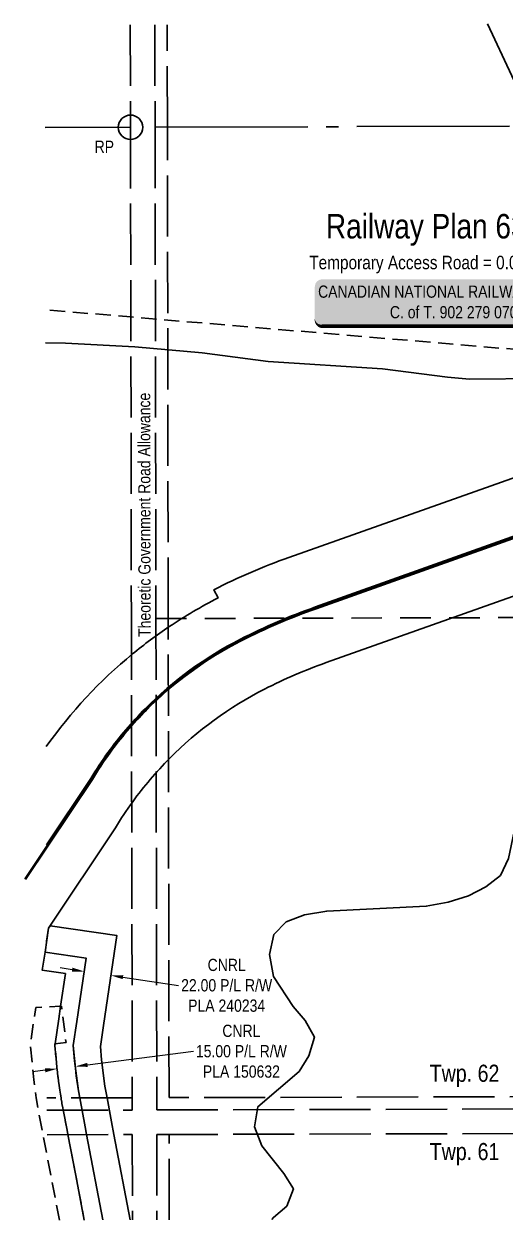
# Model space of a CAD drawing. Extents: x 507890 to 510259, y 6019787 to 6022068.
# Drawn here: x 507941 to 508335, y 6019809 to 6020788 of the extents above; entities that cross this region are included whole.
import ezdxf
from ezdxf.enums import TextEntityAlignment as Align

# ---------------------------------------------------------------- set-up
doc = ezdxf.new("R2010")
doc.units = 0
doc.header["$LTSCALE"] = 5
doc.header["$PDMODE"] = 34
doc.header["$PDSIZE"] = 0.03
for name, pattern in [('foc-ACCESSROAD', [3.75, 2.5, -1.25]), ('foc-LSD', [8, 5, -3]), ('foc-QUARTERLINE', [33, 25, -3, 2, -3]), ('foc-UNSURVEYED', [12.5, 10, -2.5])]:
    doc.linetypes.add(name, pattern=pattern)
doc.layers.get('Defpoints').update_dxf_attribs({"color": 9})
for name, color, linetype in [('35', 37, 'Continuous'), ('AS-OWNER', 7, 'Continuous'), ('C-AR', 13, 'foc-ACCESSROAD'), ('C-SYMBOL', 7, 'Continuous'), ('CG-NOTES', 7, 'Continuous'), ('D-TXT', 6, 'Continuous'), ('F-AR', 190, 'foc-ACCESSROAD'), ('F-RW', 190, 'Continuous'), ('F-WS', 190, 'foc-ACCESSROAD'), ('L-AREAREQUIRED', 7, 'Continuous'), ('L-QSEC', 8, 'foc-QUARTERLINE'), ('L-ROAD-T', 7, 'Continuous'), ('L-SECTION-LSD', 7, 'foc-LSD'), ('L-TITLEDB', 4, 'Continuous'), ('L-USEC', 7, 'foc-UNSURVEYED'), ('T-CREEK', 160, 'Continuous')]:
    doc.layers.add(name, color=color, linetype=linetype)
doc.layers.add('F-RW-T', color=190, linetype='Continuous', lineweight=9)
doc.styles.add('100L', font='ARIALN.TTF', dxfattribs={"height": 11})
doc.styles.add('175L', font='ARIALN.TTF', dxfattribs={"height": 20})
doc.styles.add('80', font='ARIALN.TTF', dxfattribs={"height": 10})
doc.styles.add('80CG', font='ARIALN.TTF', dxfattribs={"height": 10})
doc.styles.add('80L', font='ARIALN.TTF', dxfattribs={"height": 10})
doc.styles.add('foc-LtypeFont', font='ARIALN.TTF', dxfattribs={"height": 7.35})
doc.linetypes.add('foc-TOPO-flowdirection-NOLINE', pattern='A,0,[">",foc-LtypeFont,S=0.3,R=0,X=0,Y=-0.945],-20,[">",foc-LtypeFont,S=0.3,R=0,X=0,Y=-0.945],0', length=20)
doc.dimstyles.new('Compass 5 000', dxfattribs={"dimscale": 5, "dimtxt": 9, "dimasz": 2, "dimexe": 0.2, "dimexo": 0.0625, "dimgap": 0.5, "dimtad": 0, "dimtih": 1, "dimtoh": 1, "dimzin": 0, "dimdsep": 46, "dimtxsty": '80CG', "dimcen": 0.1, "dimse1": 1, "dimse2": 1, "dimclrd": 256, "dimclrt": 256, "dimaunit": 1, "dimadec": 4, "dimazin": 0, "dimtfac": 0.06, "dimtofl": 0, "dimtmove": 0, "dimatfit": 1, "dimfxl": 0.2, "dimtolj": 1, "dimtzin": 0, "dimlwd": -1, "dimarcsym": 0})

# ---------------------------------------------------------------- blocks, each defined once
blk = doc.blocks.new('label_road_theoretic')
at = {"layer": 'L-ROAD-T', "style": '80L'}
blk.add_text('Theoretic Government Road Allowance', height=10, dxfattribs=at).set_placement((0, 0), align=Align.MIDDLE_CENTER)
blk = doc.blocks.new('*D493')
at = {"layer": 'Defpoints', "color": 0, "transparency": 16777216}
for p in [(507990.69, 6020014.12), (508012.22, 6020009.25), (508012.46, 6020010.9)]:
    blk.add_point(p, dxfattribs=at)
at = {"layer": 'F-RW-T', "transparency": 16777216}
for p, q in [((507980.56, 6020013.93), (507970.66, 6020015.39)), ((508022.11, 6020007.79), (508067.42, 6020001.09))]:
    blk.add_line(p, q, dxfattribs=at)
for points in [[(507980.8, 6020015.57), (507980.31, 6020012.28), (507990.45, 6020012.46)], [(508022.35, 6020009.44), (508021.87, 6020006.14), (508012.22, 6020009.25)]]:
    blk.add_solid(points, dxfattribs=at)
at = {"layer": 'F-RW-T', "transparency": 16777216, "insert": (508106.96, 6020001.09), "char_height": 10, "attachment_point": 5, "style": '80CG'}
blk.add_mtext('\\A1;CNRL\\P22.00 P/L R/W\\PPLA 240234', dxfattribs=at)
blk = doc.blocks.new('*D494')
at = {"layer": 'Defpoints', "color": 0, "transparency": 16777216}
for p in [(507982.64, 6019938.31), (507967.83, 6019936.41), (507983.1, 6019934.74)]:
    blk.add_point(p, dxfattribs=at)
at = {"layer": 'F-RW-T', "transparency": 16777216}
for p, q in [((507993.02, 6019936.01), (508079.93, 6019947.15)), ((507958.37, 6019931.57), (507948.45, 6019930.3))]:
    blk.add_line(p, q, dxfattribs=at)
for points in [[(507992.8, 6019937.66), (507993.23, 6019934.36), (507983.1, 6019934.74)], [(507958.16, 6019933.22), (507958.58, 6019929.91), (507968.29, 6019932.84)]]:
    blk.add_solid(points, dxfattribs=at)
at = {"layer": 'F-RW-T', "transparency": 16777216, "insert": (508119.01, 6019947.15), "char_height": 10, "attachment_point": 5, "style": '80CG'}
blk.add_mtext('\\A1;CNRL\\P15.00 P/L R/W\\PPLA 150632', dxfattribs=at)
blk = doc.blocks.new('*U500')
at = {"layer": '35', "color": 3}
blk.add_circle((0, 0), 10, dxfattribs=at)
at = {"layer": '35', "color": 3, "style": '80'}
blk.add_attdef('RP_001', (-29.39, -20.96), '', height=10, dxfattribs=at)
blk = doc.blocks.new('*U545')
h = blk.add_hatch(color=59)
edge = h.paths.add_edge_path()
edge.add_line((-116.5, -20), (116.5, -20))
edge.add_arc((116.5, -14), 6, 270, 360)
edge.add_line((122.5, -14), (122.5, 12.5))
edge.add_arc((116.5, 12.5), 6, 0, 90)
edge.add_line((116.5, 18.5), (-116.5, 18.5))
edge.add_arc((-116.5, 12.5), 6, 90, 180)
edge.add_line((-122.5, 12.5), (-122.5, -14))
edge.add_arc((-116.5, -14), 6, 180, 270)
at = {"color": 1, "flags": 128}
blk.add_lwpolyline([(-116.5, -20, 3, 3, 0), (116.5, -20, 3, 3, 0.414214), (122.5, -14, 3, 3, 0), (122.5, 12.5, 3, 0, 0.414214), (116.5, 18.5, 0, 0, 0), (-116.5, 18.5, 0, 0, 0.414214), (-122.5, 12.5, 0, 0, 0), (-122.5, -14, 0, 3, 0.414214)], format="xyseb", close=True, dxfattribs=at)
blk.add_lwpolyline([(278.82, -78.42, 0, 7.5, 0), (0, 0, 0, 0, 0)], format="xyseb", dxfattribs=at)
at = {"color": 1, "style": '80'}
blk.add_attdef('ENTER_TEXT_001', (-36.68, -4.99), '', height=10, dxfattribs=at)

msp = doc.modelspace()

# ---------------------------------------------------------------- linework, layer by layer
at = {"layer": 'C-AR', "const_width": 1.499, "flags": 128}
msp.add_lwpolyline([(508841.746, 6020624.862), (508835.92, 6020618.86), (508831.051, 6020613.882), (508825.51, 6020608.197), (508798.532, 6020581.599), (508787.704, 6020571.381), (508780.837, 6020565.022), (508770.448, 6020555.868), (508759.565, 6020546.783), (508749.18, 6020538.438), (508739.735, 6020531.223), (508732.434, 6020525.992), (508730.381, 6020524.608), (508716.93, 6020515.631), (508690.644, 6020498.72), (508681.169, 6020493.469), (508670.01, 6020487.67), (508659.844, 6020482.793), (508652.251, 6020479.397), (508637.546, 6020473.31), (508630.276, 6020470.45), (508615.691, 6020465.028), (508593.493, 6020457.017), (508563.235, 6020446.394), (508518.443, 6020430.51), (508478.294, 6020416.374), (508179.915, 6020310.039, 0.0327135), (508118.532, 6020283.632, 0.0798484), (508040.757, 6020226.908, 0.0383282), (508010.676, 6020191.536, 0.0212476), (507996.43, 6020170.057), (507941.793, 6020088.092)], format="xyb", dxfattribs=at)
at = {"layer": 'C-AR', "linetype": 'Continuous'}
for points in [[(508478.517, 6020415.667), (508180.166, 6020309.332, 0.0327135), (508118.873, 6020282.964, 0.0798484), (508041.29, 6020226.38, 0.0383282), (508011.283, 6020191.095, 0.0212615), (507997.063, 6020169.655), (507942.417, 6020087.677)], [(508478.047, 6020417.124), (508179.665, 6020310.745, 0.0327135), (508118.191, 6020284.3, 0.0798484), (508040.225, 6020227.436, 0.0383282), (508010.07, 6020191.976, 0.0212338), (507995.797, 6020170.458), (507959.512, 6020116.024)]]:
    msp.add_lwpolyline(points, format="xyb", dxfattribs=at)
at = {"layer": 'F-AR', "flags": 128}
msp.add_lwpolyline([(507970.055, 6019809.021), (507964.152, 6019839.849), (507956.675, 6019878.89), (507953.498, 6019895.484), (507952.658, 6019899.997), (507951.118, 6019909.043), (507949.022, 6019923.758), (507946.306, 6019953.345), (507950.697, 6019982.883), (507971.097, 6019984.131), (507971.828, 6019984.176), (507975.497, 6019954.416), (507966.439, 6019953.296), (507966.404, 6019952.444), (507966.713, 6019948.341), (507967, 6019944.953), (507967.326, 6019941.258), (507967.625, 6019937.842), (507968.043, 6019933.865), (507968.436, 6019930.172), (507968.521, 6019929.369), (507968.878, 6019926.488), (507968.989, 6019925.588), (507969.374, 6019922.817), (507969.889, 6019919.144), (507970.409, 6019915.461), (507970.877, 6019912.173), (507971.398, 6019909.066), (507971.577, 6019907.949), (507972.022, 6019905.418), (507972.199, 6019904.442), (507972.864, 6019900.79), (507973.15, 6019899.223), (507976.322, 6019882.661), (507977.039, 6019878.913), (507983.421, 6019845.583), (507990.412, 6019809.075)], dxfattribs=at)
at = {"layer": 'F-RW'}
for points in [[(508844.77, 6019811.38), (508844.703, 6019880.019), (508844.674, 6019910.178), (508844.532, 6020155.312), (508812, 6020246.205), (508825.72, 6020361.409), (508773.988, 6020464.939), (508621.215, 6020536.2), (508623.281, 6020540.637), (508538.361, 6020580.184), (508454.673, 6020604.527), (508368.446, 6020685.098), (508360.169, 6020702.793), (508320.412, 6020787.829)], [(508005.68, 6019809.117), (507992.312, 6019878.929), (507991.067, 6019885.432), (507986.704, 6019909.082), (507985.66, 6019914.742), (507983.89, 6019927.066), (507983.287, 6019933.262), (507981.476, 6019951.847), (507984.403, 6019971.543), (507992.054, 6020023.332), (507958.296, 6020028.266), (507961.221, 6020047.939), (507962.519, 6020049.887), (508017.044, 6020041.919), (508006.171, 6019968.317), (508003.594, 6019950.986), (508004.541, 6019940.112), (508007.35, 6019918.464), (508009.076, 6019909.107), (508012.693, 6019889.497), (508014.712, 6019878.954), (508028.074, 6019809.177)], [(507990.412, 6019809.075), (507983.421, 6019845.583), (507977.039, 6019878.913), (507976.322, 6019882.661), (507973.153, 6019899.204), (507972.862, 6019900.789), (507972.194, 6019904.44), (507972.017, 6019905.416), (507971.575, 6019907.988), (507971.398, 6019909.066), (507970.877, 6019912.173), (507970.404, 6019915.46), (507969.879, 6019919.14), (507969.359, 6019922.812), (507968.971, 6019925.581), (507968.871, 6019926.486), (507968.555, 6019929.379), (507968.474, 6019930.183), (507968.096, 6019933.88), (507967.688, 6019937.786), (507967.385, 6019941.274), (507967.048, 6019944.966), (507966.743, 6019948.427), (507966.402, 6019952.455), (507966.496, 6019953.294), (507969.562, 6019973.742), (507971.097, 6019984.131), (507975.016, 6020010.66), (507956.09, 6020013.425), (507958.296, 6020028.266), (507992.054, 6020023.332), (507984.403, 6019971.543), (507981.476, 6019951.847), (507982.495, 6019939.438), (507985.66, 6019914.742), (507986.704, 6019909.082), (507991.067, 6019885.432), (507992.312, 6019878.929), (508005.68, 6019809.117)]]:
    msp.add_lwpolyline(points, dxfattribs=at)
at = {"layer": 'F-WS', "flags": 128}
msp.add_lwpolyline([(508610.574, 6020511.593), (508460.728, 6020511.594), (508058.699, 6020545.491), (508028.536, 6020548.034), (507958.738, 6020553.919)], dxfattribs=at)
at = {"layer": 'L-QSEC'}
for p, q in [((507958.474, 6020703.2), (508028.261, 6020703.272)), ((508048.367, 6020703.327), (508850.895, 6020705.495))]:
    msp.add_line(p, q, dxfattribs=at)
at = {"layer": 'L-SECTION-LSD'}
msp.add_line((508049.078, 6020301.224), (508851.675, 6020303.391), dxfattribs=at)
at = {"layer": 'L-TITLEDB', "flags": 128}
msp.add_lwpolyline([(507959.651, 6020037.377), (507961.221, 6020047.939), (508015.858, 6020129.903, -0.0212476), (508030.104, 6020151.382, -0.0383282), (508060.185, 6020186.755, -0.0798484), (508137.96, 6020243.479, -0.032754), (508188.405, 6020265.181), (508641.231, 6020425.665, 0.086497), (508785.489, 6020506.938), (508741.693, 6020588.721, -0.0982813), (508610.574, 6020511.593), (508157.863, 6020351.262, 0.0327135), (508096.48, 6020324.855), (508099.932, 6020318.071, 0.0299405), (508059.996, 6020294.629, 0.0242412), (508029.894, 6020272.257, 0.0672023), (507959.37, 6020196.413, 0.0672023)], format="xyb", dxfattribs=at)
at = {"layer": 'L-USEC'}
for p, q in [((508028.113, 6020787.039), (508028.261, 6020703.272)), ((508048.219, 6020787.094), (508048.367, 6020703.308)), ((508058.42, 6020703.354), (508058.272, 6020787.121)), ((508028.261, 6020703.272), (508028.972, 6020301.17)), ((508048.367, 6020703.308), (508049.078, 6020301.205)), ((508059.132, 6020301.251), (508058.42, 6020703.354)), ((508028.972, 6020301.17), (508029.684, 6019899.077)), ((508049.078, 6020301.205), (508049.79, 6019899.131)), ((508059.826, 6019909.21), (508059.132, 6020301.251)), ((508029.666, 6019909.13), (507959.877, 6019909.059)), ((508451.099, 6019910.266), (508059.826, 6019909.21)), ((507959.895, 6019899.006), (508029.699, 6019899.077)), ((508049.79, 6019899.131), (508451.1, 6019900.214)), ((507959.931, 6019878.9), (508029.72, 6019878.971)), ((508029.72, 6019878.971), (508029.843, 6019809.182)), ((508049.826, 6019879.025), (508451.155, 6019880.108)), ((508049.826, 6019879.025), (508049.949, 6019809.236)), ((508060.001, 6019809.263), (508059.878, 6019879.052))]:
    msp.add_line(p, q, dxfattribs=at)
at = {"layer": 'T-CREEK', "linetype": 'foc-TOPO-flowdirection-NOLINE', "flags": 128}
for points in [[(508512.371, 6020299.683), (508512.126, 6020300.613), (508505.541, 6020336.333), (508495.433, 6020389.477), (508488.73, 6020413.639), (508474.113, 6020446.003), (508458.422, 6020471.182), (508447.59, 6020480.545), (508427.373, 6020490.338), (508365.008, 6020497.752), (508305.673, 6020497.184), (508287.602, 6020498.673), (508234.505, 6020505.525), (508140.818, 6020511.662), (508086.81, 6020518.722), (508031.863, 6020523.59), (507975.105, 6020526.652), (507958.786, 6020526.938)], [(508143.894, 6019809.489), (508145.168, 6019811.261), (508156.265, 6019820.467), (508161.617, 6019834.525), (508153.68, 6019847.171), (508135.617, 6019869.687), (508129.805, 6019885.23), (508132.551, 6019901.721), (508166.167, 6019930.671), (508174.323, 6019943.506), (508178.796, 6019958.677), (508171.237, 6019972.414), (508161.487, 6019983.68), (508145.21, 6020008.358), (508142.136, 6020026.275), (508145.55, 6020042.669), (508155.71, 6020052.984), (508170.772, 6020058.839), (508188.932, 6020061.92), (508270.263, 6020065.757), (508288.291, 6020069.127), (508304.931, 6020074.377), (508318.92, 6020081.762), (508331.04, 6020091.004), (508337.598, 6020104.979), (508348.059, 6020154.292), (508361.548, 6020201.183), (508373.18, 6020210.592), (508390.411, 6020214.538), (508410.782, 6020216.068), (508441.488, 6020228.343), (508491.937, 6020241.165), (508505.488, 6020249.011), (508514.203, 6020261.26), (508513.137, 6020283.615)]]:
    msp.add_lwpolyline(points, dxfattribs=at)
at = {"layer": 'T-CREEK', "flags": 128}
for points in [[(508512.371, 6020299.683), (508512.126, 6020300.613), (508505.541, 6020336.333), (508495.433, 6020389.477), (508488.73, 6020413.639), (508474.113, 6020446.003), (508458.422, 6020471.182), (508447.59, 6020480.545), (508427.373, 6020490.338), (508365.008, 6020497.752), (508305.673, 6020497.184), (508287.602, 6020498.673), (508234.505, 6020505.525), (508140.818, 6020511.662), (508086.81, 6020518.722), (508031.863, 6020523.59), (507975.105, 6020526.652), (507958.786, 6020526.938)], [(508337.598, 6020104.979), (508331.04, 6020091.004), (508318.92, 6020081.762), (508304.931, 6020074.377), (508288.291, 6020069.127), (508270.263, 6020065.757), (508188.932, 6020061.92), (508170.772, 6020058.839), (508155.71, 6020052.984), (508145.55, 6020042.669), (508142.136, 6020026.275), (508145.21, 6020008.358), (508161.487, 6019983.68), (508171.237, 6019972.414), (508178.796, 6019958.677), (508174.323, 6019943.506), (508166.167, 6019930.671), (508132.551, 6019901.721), (508129.805, 6019885.23), (508135.617, 6019869.687), (508153.68, 6019847.171), (508161.617, 6019834.525), (508156.265, 6019820.467), (508145.168, 6019811.261), (508143.894, 6019809.489)]]:
    msp.add_lwpolyline(points, dxfattribs=at)

# ---------------------------------------------------------------- block references
at = {"xscale": 0.99947134, "yscale": 0.99947134, "zscale": 0.99947134}
msp.add_blockref('*U500', (508028.261, 6020703.272), dxfattribs=at).add_auto_attribs({'RP_001': 'RP'})
at = {"layer": 'AS-OWNER', "color": 5}
ref = msp.add_blockref('*U545', (508301.534, 6020560.364), dxfattribs=dict(at, xscale=0.99947134, yscale=0.99947134, zscale=0.99947134))
ref.add_attrib('ENTER_TEXT_001', 'CANADIAN NATIONAL RAILWAY COMPANY.', (508181.785, 6020563.784), dxfattribs={"layer": '0', "color": 1, "height": 9.99471, "style": '80'})
ref.add_attrib('ENTER_TEXT_002', 'C. of T. 902 279 070 +6', (508240.516, 6020546.949), dxfattribs={"layer": '0', "color": 1, "height": 9.99471, "style": '80'})
at = {"layer": 'CG-NOTES', "xscale": 0.9994659999999991, "yscale": 0.9994659999999991, "zscale": 0.9994659999999991, "rotation": 90.10106717768576}
msp.add_blockref('label_road_theoretic', (508039.575, 6020386.122), dxfattribs=at)

# ---------------------------------------------------------------- texts
at = {"layer": 'C-SYMBOL', "color": 3, "style": '175L'}
msp.add_text('Railway Plan 6315 RS', height=19.98943, dxfattribs=at).set_placement((508302.092, 6020606.29), align=Align.BOTTOM_CENTER)
at = {"layer": 'D-TXT', "color": 3, "char_height": 13.9926, "attachment_point": 1, "style": '80L'}
for s, insert in [('Twp. 62', (508273.129, 6019936.158)), ('Twp. 61', (508273.129, 6019872.104))]:
    msp.add_mtext_dynamic_manual_height_columns(s, width=101.3954, gutter_width=47.5, heights=[0], dxfattribs=dict(at, insert=insert))
at = {"layer": 'L-AREAREQUIRED', "color": 5, "style": '100L'}
msp.add_text('Temporary Access Road = 0.012 ha  0.03 Ac.', height=10.99418, dxfattribs=at).set_placement((508302.092, 6020583.802), align=Align.BOTTOM_CENTER)

# ---------------------------------------------------------------- dimensions: what is measured, and where the dimension line sits
at = {"layer": 'F-RW-T'}
for base, p1, p2, angle, text, picture, middle in [((508012.217, 6020009.249), (507990.693, 6020014.117), (508012.461, 6020010.901), 351.596568, 'CNRL\\P22.00 P/L R/W\\PPLA 240234', '*D493', (508106.956, 6020001.094)), ((507983.098, 6019934.737), (507967.831, 6019936.414), (507982.639, 6019938.312), 7.303401, 'CNRL\\P15.00 P/L R/W\\PPLA 150632', '*D494', (508119.011, 6019947.147))]:
    dim = msp.add_linear_dim(base=base, p1=p1, p2=p2, angle=angle, text=text, dimstyle='Compass 5 000', dxfattribs=at)
    dim.commit()
    dim.dimension.update_dxf_attribs({"geometry": picture, "text_midpoint": middle, "dimtype": 161})

doc.saveas('drawing.dxf')
